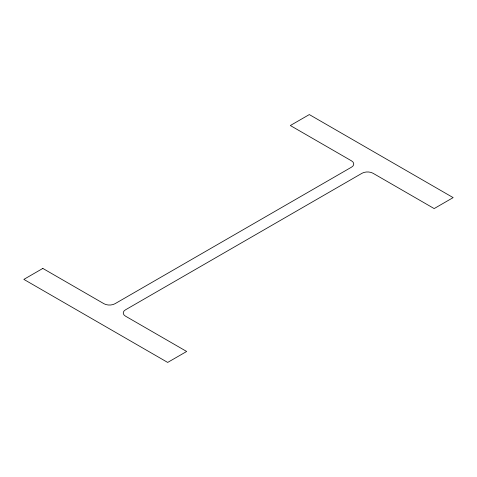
<?xml version="1.0" encoding="UTF-8"?>
<svg xmlns="http://www.w3.org/2000/svg" width="477" height="477" viewBox="0 0 477 477"><rect width="100%" height="100%" fill="white"/><g stroke="black" fill="none" stroke-linecap="round" stroke-linejoin="round"><path stroke-width="0.72" d="M42.829 268.426L23.85 279.385L167.683 362.425L186.662 351.471L125.499 316.156A7.757 4.478 0 0 1 125.499 309.823L362.037 173.258A7.757 4.478 0 0 1 373.008 173.258L434.171 208.574L453.15 197.615L309.317 114.575L290.338 125.529L351.501 160.844A7.757 4.478 0 0 1 351.501 167.177L114.963 303.742A7.757 4.478 0 0 1 103.992 303.742L42.829 268.426"/></g></svg>
